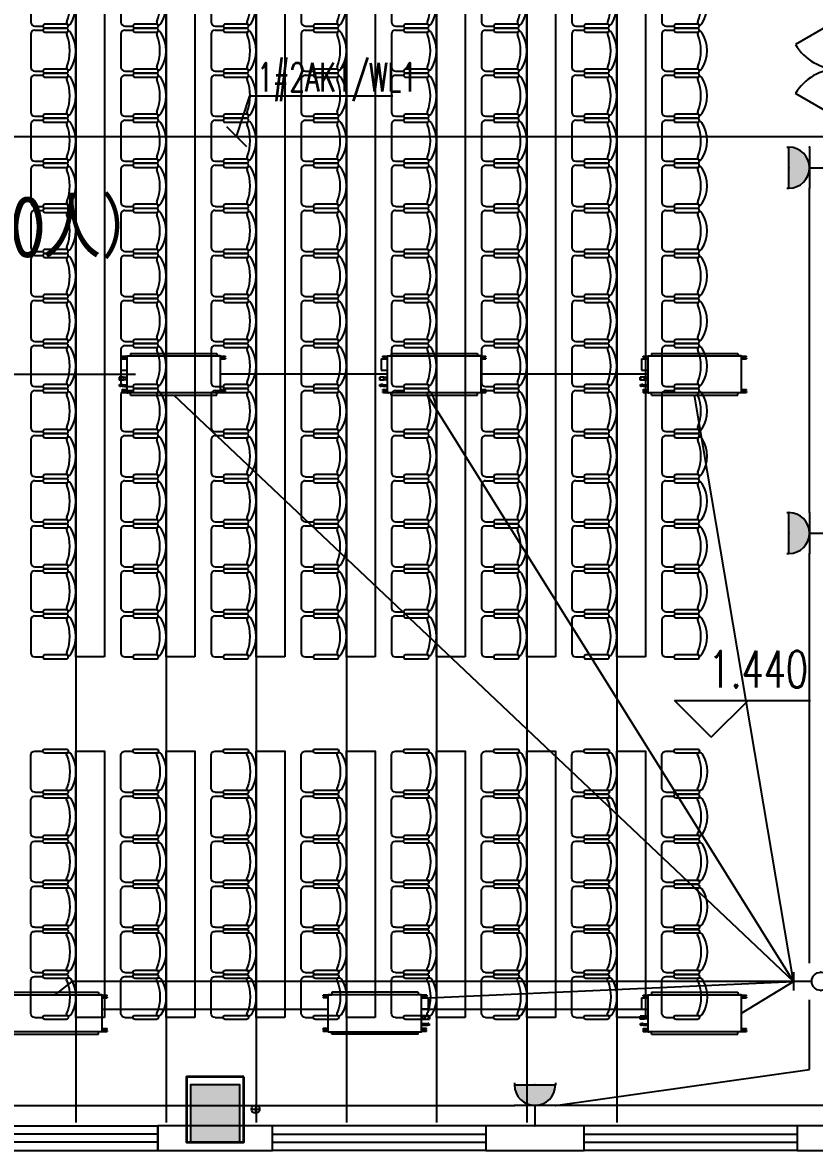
# Model space of a CAD drawing. Extents: x 0 to 302064749, y -59725395 to 1524223.
# Drawn here: x 2081380 to 2091040, y 1451574 to 1465342 of the extents above; entities that cross this region are included whole.
import ezdxf
from ezdxf.enums import TextEntityAlignment as Align

# ---------------------------------------------------------------- set-up
doc = ezdxf.new("R2010")
doc.units = 0
doc.header["$LTSCALE"] = 1000
for name, color, linetype in [('0-FJPG', 3, 'Continuous'), ('0-底图', 7, 'Continuous'), ('COLU', 7, 'Continuous'), ('COLU_HATCH', 251, 'Continuous'), ('DIM-照明', 3, 'Continuous'), ('DIM_ELEV', 3, 'Continuous'), ('DOOR_FIRE', 4, 'Continuous'), ('EQUIP-插座', 3, 'Continuous'), ('EQUIP-照明', 3, 'Continuous'), ('M-VRF-EQ', 100, 'Continuous'), ('PUB_TEXT', 7, 'Continuous'), ('STAIR', 2, 'Continuous'), ('TEXT', 7, 'Continuous'), ('WALL', 2, 'Continuous'), ('WINDOW', 4, 'Continuous'), ('WIRE-照明', 6, 'Continuous'), ('家具', 8, 'Continuous'), ('排水', 153, 'Continuous')]:
    doc.layers.add(name, color=color, linetype=linetype)
doc.layers.add('砼柱', color=2, linetype='Continuous', lineweight=35)
doc.styles.add('_TCH_DIM', font='SIMPLEX', dxfattribs={"width": 0.8, "height": 5, "bigfont": 'HZTXT'})
doc.styles.add('_TEL_DIM', font='simplex.shx', dxfattribs={"width": 0.8, "height": 3.5, "bigfont": 'gbcbig.shx'})
doc.styles.get("Standard").update_dxf_attribs({"font": 'geniso.shx', "bigfont": 'hztxt.shx'})

# ---------------------------------------------------------------- blocks, each defined once
blk = doc.blocks.new('MDV-D71T2')
at = {"extrusion": (0, 0, -1)}
for p, q in [((2794522, 2676021), (2794462, 2676021)), ((2794462, 2676009), (2794462, 2676021)), ((2794462, 2676016), (2794466, 2676016)), ((2794502, 2676009), (2794462, 2676009)), ((2794502, 2675997), (2794462, 2675997)), ((2794462, 2675997), (2794462, 2675986)), ((2794462, 2675991), (2794466, 2675991)), ((2794522, 2675986), (2794462, 2675986)), ((2794466, 2676009), (2794466, 2676021)), ((2794466, 2675997), (2794466, 2675986)), ((2794522, 2675576), (2794522, 2676022)), ((2795660, 2676024), (2794524, 2676024)), ((2794526, 2676024), (2794567, 2676024)), ((2794526, 2676024), (2794537, 2676024)), ((2795660, 2676024), (2794527, 2676024)), ((2795620, 2676055), (2794567, 2676055)), ((2795620, 2676055), (2795620, 2676025)), ((2795662, 2675576), (2795662, 2676022)), ((2795723, 2675986), (2795662, 2675986)), ((2795724, 2676021), (2795664, 2676021)), ((2795724, 2676009), (2795684, 2676009)), ((2795724, 2675997), (2795684, 2675997)), ((2795721, 2676009), (2795721, 2676021)), ((2795724, 2676016), (2795721, 2676016)), ((2795721, 2675997), (2795721, 2675986)), ((2795724, 2675991), (2795721, 2675991)), ((2795724, 2676021), (2795724, 2676009)), ((2795724, 2675997), (2795724, 2675986)), ((2795741, 2675986), (2795741, 2675850)), ((2795662, 2675758), (2795671, 2675758)), ((2795662, 2675732), (2795671, 2675732)), ((2795671, 2675731), (2795671, 2675759)), ((2795671, 2675759), (2795704, 2675759)), ((2795671, 2675731), (2795704, 2675731)), ((2795707, 2675726), (2795707, 2675764)), ((2795707, 2675764), (2795755, 2675764)), ((2795707, 2675726), (2795755, 2675726)), ((2795755, 2675726), (2795755, 2675764)), ((2795755, 2675764), (2795755, 2675726)), ((2795755, 2675764), (2795757, 2675764)), ((2795755, 2675764), (2795755, 2675764)), ((2795757, 2675726), (2795757, 2675764)), ((2795757, 2675764), (2795758, 2675764)), ((2795758, 2675764), (2795758, 2675726)), ((2794522, 2675613), (2794462, 2675613)), ((2794462, 2675602), (2794462, 2675613)), ((2794462, 2675608), (2794466, 2675608)), ((2794502, 2675602), (2794462, 2675602)), ((2794502, 2675590), (2794462, 2675590)), ((2794462, 2675590), (2794462, 2675578)), ((2794462, 2675583), (2794466, 2675583)), ((2794522, 2675578), (2794462, 2675578)), ((2794466, 2675602), (2794466, 2675613)), ((2794466, 2675590), (2794466, 2675578)), ((2794524, 2675574), (2795660, 2675574)), ((2794526, 2675574), (2794537, 2675574)), ((2794526, 2675574), (2794567, 2675574)), ((2795619, 2675574), (2795661, 2675574)), ((2795620, 2675544), (2795620, 2675574)), ((2795661, 2675574), (2795650, 2675574)), ((2795722, 2675671), (2795662, 2675671)), ((2795722, 2675655), (2795662, 2675655)), ((2795722, 2675613), (2795662, 2675613)), ((2795722, 2675578), (2795662, 2675578)), ((2795722, 2675602), (2795682, 2675602)), ((2795722, 2675590), (2795682, 2675590)), ((2795719, 2675602), (2795719, 2675613)), ((2795722, 2675608), (2795719, 2675608)), ((2795719, 2675590), (2795719, 2675578)), ((2795722, 2675583), (2795719, 2675583)), ((2795722, 2675671), (2795722, 2675655)), ((2795722, 2675602), (2795722, 2675613)), ((2795722, 2675578), (2795722, 2675590)), ((2795728, 2675673), (2795728, 2675654)), ((2795728, 2675673), (2795739, 2675673)), ((2795728, 2675670), (2795739, 2675670)), ((2795728, 2675660), (2795739, 2675660)), ((2795728, 2675654), (2795739, 2675654)), ((2795739, 2675673), (2795739, 2675654)), ((2795739, 2675669), (2795741, 2675669)), ((2795739, 2675658), (2795741, 2675658)), ((2795741, 2675672), (2795741, 2675671)), ((2795741, 2675655), (2795741, 2675671)), ((2795741, 2675654), (2795741, 2675655)), ((2795750, 2675673), (2795742, 2675673)), ((2795750, 2675670), (2795742, 2675670)), ((2795750, 2675660), (2795742, 2675660)), ((2795750, 2675654), (2795742, 2675654)), ((2795752, 2675671), (2795751, 2675672)), ((2795752, 2675655), (2795751, 2675654)), ((2795752, 2675655), (2795752, 2675671)), ((2795752, 2675671), (2795756, 2675669)), ((2795752, 2675655), (2795756, 2675657)), ((2795756, 2675669), (2795756, 2675657)), ((2795620, 2675544), (2794567, 2675544))]:
    blk.add_line(p, q, dxfattribs=at)
for p, q in [((2794567, 2676055), (2794567, 2676024)), ((2795741, 2675986), (2795663, 2675986)), ((2795741, 2675850), (2795662, 2675850)), ((2795662, 2675732), (2795671, 2675732)), ((2795707, 2675764), (2795704, 2675759)), ((2795707, 2675726), (2795704, 2675731)), ((2795755, 2675726), (2795757, 2675726)), ((2795755, 2675726), (2795755, 2675726)), ((2795757, 2675726), (2795758, 2675726)), ((2795758, 2675745), (2795768, 2675745)), ((2794567, 2675544), (2794567, 2675574)), ((2795662, 2675655), (2795722, 2675655)), ((2795722, 2675671), (2795728, 2675673)), ((2795722, 2675655), (2795728, 2675654)), ((2795728, 2675655), (2795738, 2675655)), ((2795757, 2675663), (2795767, 2675663))]:
    blk.add_line(p, q)
for centre, radius, start, end in [((-2794502, 2676003), 6, 90, 270), ((-2795684, 2676003), 6, 270, 90), ((-2794502, 2675596), 6, 90, 270), ((-2795682, 2675596), 6, 270, 90), ((-2795751, 2675663), 6.25, 136.121, 223.879)]:
    blk.add_arc(centre, radius, start, end, dxfattribs=at)
for centre, start, end in [((2794524, 2676022), 90, 180), ((2794524, 2676022), 90, 180), ((2795660, 2676022), 0, 90), ((2794524, 2675576), 180, 270), ((2795660, 2675576), 270, 0)]:
    blk.add_arc(centre, 2, start, end)
for points, knots in [([(2795741, 2675672), (2795741, 2675672), (2795741, 2675672), (2795741, 2675672), (2795741, 2675672), (2795741, 2675672), (2795742, 2675672), (2795742, 2675672), (2795742, 2675672), (2795742, 2675672), (2795742, 2675672), (2795742, 2675672), (2795742, 2675673), (2795742, 2675673), (2795742, 2675673), (2795742, 2675673), (2795742, 2675673), (2795742, 2675673), (2795742, 2675673), (2795742, 2675673), (2795742, 2675673), (2795742, 2675673), (2795742, 2675673), (2795742, 2675673), (2795742, 2675673)], [0, 0, 0, 0, 1, 1, 1, 2, 2, 2, 3, 3, 3, 4, 4, 4, 5, 5, 5, 6, 6, 6, 7, 7, 7, 8, 8, 8, 8]), ([(2795742, 2675670), (2795742, 2675670), (2795742, 2675670), (2795742, 2675670), (2795742, 2675670), (2795742, 2675670), (2795742, 2675670), (2795742, 2675670), (2795742, 2675670), (2795742, 2675670), (2795742, 2675670), (2795742, 2675670), (2795742, 2675670), (2795742, 2675670), (2795742, 2675670), (2795742, 2675670), (2795742, 2675670), (2795741, 2675670), (2795741, 2675670), (2795741, 2675670), (2795741, 2675670), (2795741, 2675670), (2795741, 2675670), (2795741, 2675670), (2795741, 2675670), (2795741, 2675670), (2795741, 2675670), (2795741, 2675670), (2795741, 2675670), (2795741, 2675670), (2795741, 2675670), (2795741, 2675670), (2795741, 2675670), (2795741, 2675670), (2795741, 2675671), (2795741, 2675671), (2795741, 2675671), (2795741, 2675671), (2795741, 2675671), (2795741, 2675671), (2795741, 2675671), (2795741, 2675671), (2795741, 2675671), (2795741, 2675671), (2795741, 2675671), (2795741, 2675671), (2795741, 2675671), (2795741, 2675671), (2795741, 2675671), (2795741, 2675671), (2795741, 2675671), (2795741, 2675671), (2795741, 2675671), (2795741, 2675671), (2795741, 2675671), (2795741, 2675671), (2795741, 2675671), (2795741, 2675671), (2795741, 2675671), (2795741, 2675671), (2795741, 2675671), (2795741, 2675671), (2795741, 2675671), (2795741, 2675671), (2795741, 2675671), (2795741, 2675671), (2795741, 2675671), (2795741, 2675671), (2795741, 2675671), (2795741, 2675671), (2795741, 2675671), (2795741, 2675671), (2795741, 2675672), (2795741, 2675672), (2795741, 2675672), (2795741, 2675672), (2795741, 2675672), (2795741, 2675672), (2795741, 2675672), (2795741, 2675672), (2795741, 2675672), (2795741, 2675672), (2795741, 2675672), (2795741, 2675672), (2795741, 2675672), (2795741, 2675672), (2795741, 2675672), (2795741, 2675672), (2795741, 2675672), (2795741, 2675672), (2795741, 2675672), (2795741, 2675672), (2795741, 2675672), (2795741, 2675672), (2795741, 2675672), (2795741, 2675672), (2795741, 2675672), (2795741, 2675672), (2795741, 2675672), (2795741, 2675672), (2795741, 2675672), (2795741, 2675672), (2795741, 2675672), (2795741, 2675672), (2795741, 2675672), (2795741, 2675672), (2795741, 2675672), (2795741, 2675672), (2795741, 2675672)], [0, 0, 0, 0, 1, 1, 1, 2, 2, 2, 3, 3, 3, 4, 4, 4, 5, 5, 5, 6, 6, 6, 7, 7, 7, 8, 8, 8, 9, 9, 9, 10, 10, 10, 11, 11, 11, 12, 12, 12, 13, 13, 13, 14, 14, 14, 15, 15, 15, 16, 16, 16, 17, 17, 17, 18, 18, 18, 19, 19, 19, 20, 20, 20, 21, 21, 21, 22, 22, 22, 23, 23, 23, 24, 24, 24, 25, 25, 25, 26, 26, 26, 27, 27, 27, 28, 28, 28, 29, 29, 29, 30, 30, 30, 31, 31, 31, 32, 32, 32, 33, 33, 33, 34, 34, 34, 35, 35, 35, 36, 36, 36, 36]), ([(2795742, 2675660), (2795742, 2675660), (2795742, 2675660), (2795742, 2675660), (2795742, 2675660), (2795742, 2675660), (2795742, 2675660), (2795742, 2675660), (2795742, 2675661), (2795742, 2675661), (2795742, 2675661), (2795742, 2675661), (2795742, 2675661), (2795742, 2675661), (2795742, 2675661), (2795742, 2675661), (2795742, 2675661), (2795741, 2675661), (2795741, 2675661), (2795741, 2675661), (2795741, 2675662), (2795741, 2675662), (2795741, 2675662), (2795741, 2675662), (2795741, 2675662), (2795741, 2675662), (2795741, 2675662), (2795741, 2675662), (2795741, 2675662), (2795741, 2675662), (2795741, 2675662), (2795741, 2675662), (2795741, 2675663), (2795741, 2675663), (2795741, 2675663), (2795741, 2675663), (2795741, 2675663), (2795741, 2675663), (2795741, 2675663), (2795741, 2675663), (2795741, 2675663), (2795741, 2675663), (2795741, 2675663), (2795741, 2675663), (2795741, 2675663), (2795741, 2675664), (2795741, 2675664), (2795741, 2675664), (2795741, 2675664), (2795741, 2675664), (2795741, 2675664), (2795741, 2675664), (2795741, 2675664), (2795741, 2675664), (2795741, 2675664), (2795741, 2675664), (2795741, 2675664), (2795741, 2675664), (2795741, 2675665), (2795741, 2675665), (2795741, 2675665), (2795741, 2675665), (2795741, 2675665), (2795741, 2675665), (2795741, 2675665), (2795741, 2675665), (2795741, 2675665), (2795741, 2675665), (2795741, 2675665), (2795741, 2675665), (2795741, 2675665), (2795741, 2675666), (2795741, 2675666), (2795741, 2675666), (2795741, 2675666), (2795741, 2675666), (2795741, 2675666), (2795741, 2675666), (2795741, 2675666), (2795741, 2675666), (2795741, 2675666), (2795741, 2675666), (2795741, 2675666), (2795741, 2675666), (2795741, 2675667), (2795741, 2675667), (2795741, 2675667), (2795741, 2675667), (2795741, 2675667), (2795741, 2675667), (2795741, 2675667), (2795741, 2675667), (2795741, 2675667), (2795741, 2675667), (2795741, 2675667), (2795741, 2675667), (2795741, 2675667), (2795741, 2675668), (2795741, 2675668), (2795741, 2675668), (2795741, 2675668), (2795741, 2675668), (2795741, 2675668), (2795741, 2675668), (2795742, 2675668), (2795742, 2675668), (2795742, 2675668), (2795742, 2675668), (2795742, 2675668), (2795742, 2675669), (2795742, 2675669), (2795742, 2675669), (2795742, 2675669), (2795742, 2675669), (2795742, 2675669), (2795742, 2675669), (2795742, 2675669), (2795742, 2675669), (2795742, 2675669), (2795742, 2675669), (2795742, 2675670)], [0, 0, 0, 0, 1, 1, 1, 2, 2, 2, 3, 3, 3, 4, 4, 4, 5, 5, 5, 6, 6, 6, 7, 7, 7, 8, 8, 8, 9, 9, 9, 10, 10, 10, 11, 11, 11, 12, 12, 12, 13, 13, 13, 14, 14, 14, 15, 15, 15, 16, 16, 16, 17, 17, 17, 18, 18, 18, 19, 19, 19, 20, 20, 20, 21, 21, 21, 22, 22, 22, 23, 23, 23, 24, 24, 24, 25, 25, 25, 26, 26, 26, 27, 27, 27, 28, 28, 28, 29, 29, 29, 30, 30, 30, 31, 31, 31, 32, 32, 32, 33, 33, 33, 34, 34, 34, 35, 35, 35, 36, 36, 36, 37, 37, 37, 38, 38, 38, 39, 39, 39, 40, 40, 40, 40]), ([(2795742, 2675654), (2795742, 2675654), (2795742, 2675654), (2795742, 2675654), (2795742, 2675654), (2795742, 2675654), (2795742, 2675654), (2795742, 2675654), (2795742, 2675654), (2795742, 2675654), (2795742, 2675654), (2795742, 2675654), (2795742, 2675654), (2795742, 2675654), (2795742, 2675654), (2795742, 2675654), (2795742, 2675654), (2795741, 2675655), (2795741, 2675655), (2795741, 2675655), (2795741, 2675655), (2795741, 2675655), (2795741, 2675655), (2795741, 2675655), (2795741, 2675655), (2795741, 2675655), (2795741, 2675655), (2795741, 2675655), (2795741, 2675655), (2795741, 2675655), (2795741, 2675655), (2795741, 2675655), (2795741, 2675655), (2795741, 2675655), (2795741, 2675655), (2795741, 2675655), (2795741, 2675656), (2795741, 2675656), (2795741, 2675656), (2795741, 2675656), (2795741, 2675656), (2795741, 2675656), (2795741, 2675656), (2795741, 2675656), (2795741, 2675656), (2795741, 2675656), (2795741, 2675656), (2795741, 2675656), (2795741, 2675656), (2795741, 2675656), (2795741, 2675656), (2795741, 2675656), (2795741, 2675656), (2795741, 2675656), (2795741, 2675656), (2795741, 2675656), (2795741, 2675657), (2795741, 2675657), (2795741, 2675657), (2795741, 2675657), (2795741, 2675657), (2795741, 2675657), (2795741, 2675657), (2795741, 2675657), (2795741, 2675657), (2795741, 2675657), (2795741, 2675657), (2795741, 2675657), (2795741, 2675657), (2795741, 2675657), (2795741, 2675657), (2795741, 2675657), (2795741, 2675657), (2795741, 2675657), (2795741, 2675657), (2795741, 2675657), (2795741, 2675658), (2795741, 2675658), (2795741, 2675658), (2795741, 2675658), (2795741, 2675658), (2795741, 2675658), (2795741, 2675658), (2795741, 2675658), (2795741, 2675658), (2795741, 2675658), (2795741, 2675658), (2795741, 2675658), (2795741, 2675658), (2795741, 2675658), (2795741, 2675658), (2795741, 2675658), (2795741, 2675658), (2795741, 2675658), (2795741, 2675658), (2795741, 2675658), (2795741, 2675659), (2795741, 2675659), (2795741, 2675659), (2795741, 2675659), (2795741, 2675659), (2795741, 2675659), (2795741, 2675659), (2795741, 2675659), (2795742, 2675659), (2795742, 2675659), (2795742, 2675659), (2795742, 2675659), (2795742, 2675659), (2795742, 2675659), (2795742, 2675659), (2795742, 2675659), (2795742, 2675659), (2795742, 2675659), (2795742, 2675660), (2795742, 2675660), (2795742, 2675660), (2795742, 2675660), (2795742, 2675660), (2795742, 2675660), (2795742, 2675660)], [0, 0, 0, 0, 1, 1, 1, 2, 2, 2, 3, 3, 3, 4, 4, 4, 5, 5, 5, 6, 6, 6, 7, 7, 7, 8, 8, 8, 9, 9, 9, 10, 10, 10, 11, 11, 11, 12, 12, 12, 13, 13, 13, 14, 14, 14, 15, 15, 15, 16, 16, 16, 17, 17, 17, 18, 18, 18, 19, 19, 19, 20, 20, 20, 21, 21, 21, 22, 22, 22, 23, 23, 23, 24, 24, 24, 25, 25, 25, 26, 26, 26, 27, 27, 27, 28, 28, 28, 29, 29, 29, 30, 30, 30, 31, 31, 31, 32, 32, 32, 33, 33, 33, 34, 34, 34, 35, 35, 35, 36, 36, 36, 37, 37, 37, 38, 38, 38, 39, 39, 39, 40, 40, 40, 40]), ([(2795741, 2675654), (2795741, 2675654), (2795741, 2675654), (2795741, 2675654), (2795741, 2675654), (2795741, 2675654), (2795742, 2675654), (2795742, 2675654), (2795742, 2675654), (2795742, 2675654), (2795742, 2675654), (2795742, 2675654), (2795742, 2675654), (2795742, 2675654), (2795742, 2675654), (2795742, 2675654), (2795742, 2675654), (2795742, 2675654), (2795742, 2675654), (2795742, 2675654), (2795742, 2675654), (2795742, 2675654), (2795742, 2675654), (2795742, 2675654), (2795742, 2675654)], [0, 0, 0, 0, 1, 1, 1, 2, 2, 2, 3, 3, 3, 4, 4, 4, 5, 5, 5, 6, 6, 6, 7, 7, 7, 8, 8, 8, 8]), ([(2795751, 2675672), (2795751, 2675672), (2795751, 2675672), (2795751, 2675672), (2795751, 2675672), (2795751, 2675672), (2795751, 2675672), (2795751, 2675672), (2795751, 2675672), (2795751, 2675672), (2795751, 2675672), (2795751, 2675672), (2795750, 2675673), (2795750, 2675673), (2795750, 2675673), (2795750, 2675673), (2795750, 2675673), (2795750, 2675673), (2795750, 2675673), (2795750, 2675673), (2795750, 2675673), (2795750, 2675673), (2795750, 2675673), (2795750, 2675673), (2795750, 2675673)], [0, 0, 0, 0, 1, 1, 1, 2, 2, 2, 3, 3, 3, 4, 4, 4, 5, 5, 5, 6, 6, 6, 7, 7, 7, 8, 8, 8, 8]), ([(2795750, 2675670), (2795750, 2675670), (2795750, 2675670), (2795750, 2675670), (2795750, 2675670), (2795750, 2675670), (2795750, 2675670), (2795750, 2675670), (2795750, 2675670), (2795750, 2675670), (2795750, 2675670), (2795750, 2675670), (2795750, 2675670), (2795751, 2675670), (2795751, 2675670), (2795751, 2675670), (2795751, 2675670), (2795751, 2675670), (2795751, 2675670), (2795751, 2675670), (2795751, 2675670), (2795751, 2675670), (2795751, 2675670), (2795751, 2675670), (2795751, 2675670), (2795751, 2675670), (2795751, 2675670), (2795751, 2675670), (2795751, 2675670), (2795751, 2675670), (2795751, 2675670), (2795751, 2675670), (2795751, 2675670), (2795751, 2675670), (2795751, 2675671), (2795751, 2675671), (2795751, 2675671), (2795751, 2675671), (2795751, 2675671), (2795751, 2675671), (2795751, 2675671), (2795751, 2675671), (2795751, 2675671), (2795751, 2675671), (2795751, 2675671), (2795751, 2675671), (2795751, 2675671), (2795751, 2675671), (2795751, 2675671), (2795751, 2675671), (2795751, 2675671), (2795751, 2675671), (2795751, 2675671), (2795751, 2675671), (2795751, 2675671), (2795751, 2675671), (2795751, 2675671), (2795751, 2675671), (2795751, 2675671), (2795751, 2675671), (2795751, 2675671), (2795751, 2675671), (2795751, 2675671), (2795751, 2675671), (2795751, 2675671), (2795751, 2675671), (2795751, 2675671), (2795751, 2675671), (2795751, 2675671), (2795751, 2675671), (2795751, 2675671), (2795751, 2675671), (2795751, 2675672), (2795751, 2675672), (2795751, 2675672), (2795751, 2675672), (2795751, 2675672), (2795751, 2675672), (2795751, 2675672), (2795751, 2675672), (2795751, 2675672), (2795751, 2675672), (2795751, 2675672), (2795751, 2675672), (2795751, 2675672), (2795751, 2675672), (2795751, 2675672), (2795751, 2675672), (2795751, 2675672), (2795751, 2675672), (2795751, 2675672), (2795751, 2675672), (2795751, 2675672), (2795751, 2675672), (2795751, 2675672), (2795751, 2675672), (2795751, 2675672), (2795751, 2675672), (2795751, 2675672), (2795751, 2675672), (2795751, 2675672), (2795751, 2675672), (2795751, 2675672), (2795751, 2675672), (2795751, 2675672), (2795751, 2675672), (2795751, 2675672), (2795751, 2675672), (2795751, 2675672)], [0, 0, 0, 0, 1, 1, 1, 2, 2, 2, 3, 3, 3, 4, 4, 4, 5, 5, 5, 6, 6, 6, 7, 7, 7, 8, 8, 8, 9, 9, 9, 10, 10, 10, 11, 11, 11, 12, 12, 12, 13, 13, 13, 14, 14, 14, 15, 15, 15, 16, 16, 16, 17, 17, 17, 18, 18, 18, 19, 19, 19, 20, 20, 20, 21, 21, 21, 22, 22, 22, 23, 23, 23, 24, 24, 24, 25, 25, 25, 26, 26, 26, 27, 27, 27, 28, 28, 28, 29, 29, 29, 30, 30, 30, 31, 31, 31, 32, 32, 32, 33, 33, 33, 34, 34, 34, 35, 35, 35, 36, 36, 36, 36]), ([(2795750, 2675660), (2795750, 2675660), (2795750, 2675660), (2795750, 2675660), (2795750, 2675660), (2795750, 2675660), (2795750, 2675660), (2795750, 2675660), (2795750, 2675661), (2795750, 2675661), (2795750, 2675661), (2795750, 2675661), (2795750, 2675661), (2795751, 2675661), (2795751, 2675661), (2795751, 2675661), (2795751, 2675661), (2795751, 2675661), (2795751, 2675661), (2795751, 2675661), (2795751, 2675662), (2795751, 2675662), (2795751, 2675662), (2795751, 2675662), (2795751, 2675662), (2795751, 2675662), (2795751, 2675662), (2795751, 2675662), (2795751, 2675662), (2795751, 2675662), (2795751, 2675662), (2795751, 2675662), (2795751, 2675663), (2795751, 2675663), (2795751, 2675663), (2795751, 2675663), (2795751, 2675663), (2795751, 2675663), (2795751, 2675663), (2795751, 2675663), (2795751, 2675663), (2795751, 2675663), (2795751, 2675663), (2795751, 2675663), (2795751, 2675663), (2795751, 2675664), (2795751, 2675664), (2795751, 2675664), (2795751, 2675664), (2795751, 2675664), (2795751, 2675664), (2795751, 2675664), (2795751, 2675664), (2795751, 2675664), (2795751, 2675664), (2795751, 2675664), (2795751, 2675664), (2795751, 2675664), (2795751, 2675665), (2795751, 2675665), (2795751, 2675665), (2795751, 2675665), (2795751, 2675665), (2795751, 2675665), (2795751, 2675665), (2795751, 2675665), (2795751, 2675665), (2795751, 2675665), (2795751, 2675665), (2795751, 2675665), (2795751, 2675665), (2795751, 2675666), (2795751, 2675666), (2795751, 2675666), (2795751, 2675666), (2795751, 2675666), (2795751, 2675666), (2795751, 2675666), (2795751, 2675666), (2795751, 2675666), (2795751, 2675666), (2795751, 2675666), (2795751, 2675666), (2795751, 2675666), (2795751, 2675667), (2795751, 2675667), (2795751, 2675667), (2795751, 2675667), (2795751, 2675667), (2795751, 2675667), (2795751, 2675667), (2795751, 2675667), (2795751, 2675667), (2795751, 2675667), (2795751, 2675667), (2795751, 2675667), (2795751, 2675667), (2795751, 2675668), (2795751, 2675668), (2795751, 2675668), (2795751, 2675668), (2795751, 2675668), (2795751, 2675668), (2795751, 2675668), (2795751, 2675668), (2795751, 2675668), (2795751, 2675668), (2795751, 2675668), (2795750, 2675668), (2795750, 2675669), (2795750, 2675669), (2795750, 2675669), (2795750, 2675669), (2795750, 2675669), (2795750, 2675669), (2795750, 2675669), (2795750, 2675669), (2795750, 2675669), (2795750, 2675669), (2795750, 2675669), (2795750, 2675670)], [0, 0, 0, 0, 1, 1, 1, 2, 2, 2, 3, 3, 3, 4, 4, 4, 5, 5, 5, 6, 6, 6, 7, 7, 7, 8, 8, 8, 9, 9, 9, 10, 10, 10, 11, 11, 11, 12, 12, 12, 13, 13, 13, 14, 14, 14, 15, 15, 15, 16, 16, 16, 17, 17, 17, 18, 18, 18, 19, 19, 19, 20, 20, 20, 21, 21, 21, 22, 22, 22, 23, 23, 23, 24, 24, 24, 25, 25, 25, 26, 26, 26, 27, 27, 27, 28, 28, 28, 29, 29, 29, 30, 30, 30, 31, 31, 31, 32, 32, 32, 33, 33, 33, 34, 34, 34, 35, 35, 35, 36, 36, 36, 37, 37, 37, 38, 38, 38, 39, 39, 39, 40, 40, 40, 40]), ([(2795750, 2675654), (2795750, 2675654), (2795750, 2675654), (2795750, 2675654), (2795750, 2675654), (2795750, 2675654), (2795750, 2675654), (2795750, 2675654), (2795750, 2675654), (2795750, 2675654), (2795750, 2675654), (2795750, 2675654), (2795750, 2675654), (2795751, 2675654), (2795751, 2675654), (2795751, 2675654), (2795751, 2675654), (2795751, 2675655), (2795751, 2675655), (2795751, 2675655), (2795751, 2675655), (2795751, 2675655), (2795751, 2675655), (2795751, 2675655), (2795751, 2675655), (2795751, 2675655), (2795751, 2675655), (2795751, 2675655), (2795751, 2675655), (2795751, 2675655), (2795751, 2675655), (2795751, 2675655), (2795751, 2675655), (2795751, 2675655), (2795751, 2675655), (2795751, 2675655), (2795751, 2675656), (2795751, 2675656), (2795751, 2675656), (2795751, 2675656), (2795751, 2675656), (2795751, 2675656), (2795751, 2675656), (2795751, 2675656), (2795751, 2675656), (2795751, 2675656), (2795751, 2675656), (2795751, 2675656), (2795751, 2675656), (2795751, 2675656), (2795751, 2675656), (2795751, 2675656), (2795751, 2675656), (2795751, 2675656), (2795751, 2675656), (2795751, 2675656), (2795751, 2675657), (2795751, 2675657), (2795751, 2675657), (2795751, 2675657), (2795751, 2675657), (2795751, 2675657), (2795751, 2675657), (2795751, 2675657), (2795751, 2675657), (2795751, 2675657), (2795751, 2675657), (2795751, 2675657), (2795751, 2675657), (2795751, 2675657), (2795751, 2675657), (2795751, 2675657), (2795751, 2675657), (2795751, 2675657), (2795751, 2675657), (2795751, 2675657), (2795751, 2675658), (2795751, 2675658), (2795751, 2675658), (2795751, 2675658), (2795751, 2675658), (2795751, 2675658), (2795751, 2675658), (2795751, 2675658), (2795751, 2675658), (2795751, 2675658), (2795751, 2675658), (2795751, 2675658), (2795751, 2675658), (2795751, 2675658), (2795751, 2675658), (2795751, 2675658), (2795751, 2675658), (2795751, 2675658), (2795751, 2675658), (2795751, 2675658), (2795751, 2675659), (2795751, 2675659), (2795751, 2675659), (2795751, 2675659), (2795751, 2675659), (2795751, 2675659), (2795751, 2675659), (2795751, 2675659), (2795751, 2675659), (2795751, 2675659), (2795751, 2675659), (2795751, 2675659), (2795750, 2675659), (2795750, 2675659), (2795750, 2675659), (2795750, 2675659), (2795750, 2675659), (2795750, 2675659), (2795750, 2675660), (2795750, 2675660), (2795750, 2675660), (2795750, 2675660), (2795750, 2675660), (2795750, 2675660), (2795750, 2675660)], [0, 0, 0, 0, 1, 1, 1, 2, 2, 2, 3, 3, 3, 4, 4, 4, 5, 5, 5, 6, 6, 6, 7, 7, 7, 8, 8, 8, 9, 9, 9, 10, 10, 10, 11, 11, 11, 12, 12, 12, 13, 13, 13, 14, 14, 14, 15, 15, 15, 16, 16, 16, 17, 17, 17, 18, 18, 18, 19, 19, 19, 20, 20, 20, 21, 21, 21, 22, 22, 22, 23, 23, 23, 24, 24, 24, 25, 25, 25, 26, 26, 26, 27, 27, 27, 28, 28, 28, 29, 29, 29, 30, 30, 30, 31, 31, 31, 32, 32, 32, 33, 33, 33, 34, 34, 34, 35, 35, 35, 36, 36, 36, 37, 37, 37, 38, 38, 38, 39, 39, 39, 40, 40, 40, 40]), ([(2795751, 2675654), (2795751, 2675654), (2795751, 2675654), (2795751, 2675654), (2795751, 2675654), (2795751, 2675654), (2795751, 2675654), (2795751, 2675654), (2795751, 2675654), (2795751, 2675654), (2795751, 2675654), (2795751, 2675654), (2795750, 2675654), (2795750, 2675654), (2795750, 2675654), (2795750, 2675654), (2795750, 2675654), (2795750, 2675654), (2795750, 2675654), (2795750, 2675654), (2795750, 2675654), (2795750, 2675654), (2795750, 2675654), (2795750, 2675654), (2795750, 2675654)], [0, 0, 0, 0, 1, 1, 1, 2, 2, 2, 3, 3, 3, 4, 4, 4, 5, 5, 5, 6, 6, 6, 7, 7, 7, 8, 8, 8, 8])]:
    blk.add_open_spline(points, degree=3, knots=knots)
blk = doc.blocks.new('A$C416B0EB6')
at = {"layer": '0-FJPG'}
blk.add_blockref('MDV-D71T2', (-2794567, -2676055, -8200), dxfattribs=at)
blk = doc.blocks.new('$equip$00002672')
for p, q in [((0.222, 0.889), (-0.222, 0.889)), ((0, 0.444), (0, 0.889))]:
    blk.add_line(p, q)
blk.add_circle((0, 0.222), 0.222)
for p in [(0, 0.889), (-0.222, 0.222), (0, 0), (0.222, 0.222)]:
    blk.add_point(p)
at = {"color": 7, "style": '_TEL_DIM', "flags": 1}
for tag in ['A', 'REMARK']:
    blk.add_attdef(tag, text='', height=0.00002, dxfattribs=at).set_placement((0, 0), align=Align.MIDDLE_CENTER)
blk = doc.blocks.new('$equip$00001237')
for p, q in [((-0.5, 1.05), (-0.5, 1)), ((-0.5, 1), (0.5, 1)), ((0.5, 1.05), (0.5, 1)), ((0.5, 0.5), (-0.5, 0.5)), ((0, 0.5), (0, 0))]:
    blk.add_line(p, q)
blk.add_arc((0, 1), 0.5, 180, 0)
for p in [(0, 1), (-0.5, 0.5), (0.5, 0.5), (0, 0)]:
    blk.add_point(p)
for points in [[(0.433, 0.75), (-0.433, 0.75), (0.5, 1), (-0.5, 1)], [(0.25, 0.567), (-0.25, 0.567), (0.433, 0.75), (-0.433, 0.75)], [(0, 0.5), (0, 0.5), (0.25, 0.567), (-0.25, 0.567)]]:
    blk.add_solid(points)
at = {"flags": 9}
blk.add_attdef('A', (0, 0), '', height=0.00002, dxfattribs=at)
blk = doc.blocks.new('J1')
at = {"layer": '家具', "linetype": 'Continuous'}
for p, q in [((-216, 151), (-216, -222)), ((-171, 196), (-80, 196)), ((184, 219), (-57, 219)), ((-57, 173), (184, 173)), ((184, -245), (-57, -245)), ((-171, -268), (-80, -268)), ((-57, -290), (184, -290))]:
    blk.add_line(p, q, dxfattribs=at)
for centre, radius, start, end in [((-171, 151), 45.4, 90, 180), ((-57, 196), 22.7, 90, 270), ((184, 196), 22.7, 270, 90), ((213, 155), 25.5, 31.8908, 201.2393), ((-278, -36), 502, 338.7607, 21.2393), ((-94, -36), 387, 328.1092, 31.8908), ((-171, -222), 45.4, 180, 270), ((-57, -268), 22.7, 90, 270), ((184, -268), 22.7, 270, 90), ((213, -227), 25.5, 158.7607, 328.1092)]:
    blk.add_arc(centre, radius, start, end, dxfattribs=at)
blk = doc.blocks.new('ng')
at = {"layer": '排水'}
for p, q in [((345991, 781358), (346091, 781358)), ((346041, 781408), (346041, 781308))]:
    blk.add_line(p, q, dxfattribs=at)
blk.add_circle((346041, 781358), 50, dxfattribs=at)
blk = doc.blocks.new('1111')
at = {"layer": 'COLU_HATCH'}
h = blk.add_hatch(color=256, dxfattribs=at)
h.dxf.hatch_style = 1
h.paths.add_polyline_path([(1121992, 1061091), (1121992, 1061791), (1121392, 1061791), (1121392, 1061091)])
at = {"layer": 'COLU'}
blk.add_lwpolyline([(1121992, 1061091), (1121992, 1061791), (1121392, 1061791), (1121392, 1061091)], close=True, dxfattribs=at)
blk = doc.blocks.new('rtyu')
at = {"layer": '砼柱', "lineweight": 35}
blk.add_lwpolyline([(2844158, 677540), (2843458, 677540), (2843458, 676740), (2844158, 676740)], close=True, dxfattribs=at)
blk.add_lwpolyline([(2844158, 677540), (2843458, 677540), (2843458, 676740), (2844158, 676740)], close=True, dxfattribs=at)
blk = doc.blocks.new('A$C6D717843')
at = {"layer": 'TEXT'}
blk.add_blockref('rtyu', (-2821208, -641940), dxfattribs=at)
blk = doc.blocks.new('$DorLib2D$00000231')
at = {"color": 0}
for p, q in [((-0.5, 0), (-0.25, 0.433)), ((0.5, 0), (0.25, 0.433))]:
    blk.add_line(p, q, dxfattribs=at)
for centre, start, end in [((-0.5, 0), 0, 60), ((0.5, 0), 120, 180)]:
    blk.add_arc(centre, 0.5, start, end, dxfattribs=at)
blk = doc.blocks.new('$WINLIB2D$00000001')
at = {"color": 0}
for points in [[(-0.5, 0.5), (-0.5, -0.5)], [(-0.5, 0.5), (0.5, 0.5)], [(0.5, -0.5), (0.5, 0.5)], [(0.5, 0.1667), (-0.5, 0.1667)], [(0.5, -0.1667), (-0.5, -0.1667)], [(-0.5, -0.5), (0.5, -0.5)]]:
    blk.add_lwpolyline(points, dxfattribs=at)
blk = doc.blocks.new('gfhjghj')
at = {"layer": 'DIM_ELEV'}
for p, q in [((1092384.4, -22307.1), (1091934.4, -21857.1)), ((1091934.4, -21857.1), (1093595.4, -21857.1)), ((1092384.4, -22307.1), (1092834.4, -21857.1))]:
    blk.add_line(p, q, dxfattribs=at)
at = {"layer": 'STAIR'}
for p, q in [((1084632.7, -6889.9), (1084632.7, -27009.9)), ((1085732.7, -6889.9), (1085732.7, -27009.9)), ((1086832.7, -6889.9), (1086832.7, -27009.9)), ((1087932.7, -6889.9), (1087932.7, -27009.9)), ((1089032.7, -6889.9), (1089032.7, -27009.9)), ((1090132.7, -6889.9), (1090132.7, -27009.9)), ((1091232.7, -6889.9), (1091232.7, -27009.9))]:
    blk.add_line(p, q, dxfattribs=at)
at = {"layer": 'WALL'}
for p, q in [((1087032.7, -27049.9), (1085632.7, -27049.9)), ((1085632.7, -27049.9), (1085632.7, -27349.9)), ((1087032.7, -27349.9), (1087032.7, -27049.9)), ((1090832.7, -27049.9), (1089632.7, -27049.9)), ((1089632.7, -27049.9), (1089632.7, -27349.9)), ((1090832.7, -27349.9), (1090832.7, -27049.9)), ((1093832.7, -27049.9), (1093432.7, -27049.9)), ((1093432.7, -27049.9), (1093432.7, -27349.9)), ((1085632.7, -27349.9), (1087032.7, -27349.9)), ((1089632.7, -27349.9), (1090832.7, -27349.9)), ((1093432.7, -27349.9), (1093932.7, -27349.9))]:
    blk.add_line(p, q, dxfattribs=at)
at = {"layer": '家具'}
for points in [[(1084982.7, -21325.4), (1084632.7, -21325.4), (1084632.7, -12574.5), (1084982.7, -12574.5)], [(1086082.7, -21325.4), (1085732.7, -21325.4), (1085732.7, -12574.5), (1086082.7, -12574.5)], [(1087182.7, -21325.4), (1086832.7, -21325.4), (1086832.7, -12574.5), (1087182.7, -12574.5)], [(1088282.7, -21325.4), (1087932.7, -21325.4), (1087932.7, -12574.5), (1088282.7, -12574.5)], [(1089382.7, -21325.4), (1089032.7, -21325.4), (1089032.7, -12574.5), (1089382.7, -12574.5)], [(1090482.7, -21325.4), (1090132.7, -21325.4), (1090132.7, -12574.5), (1090482.7, -12574.5)], [(1091582.7, -21325.4), (1091232.7, -21325.4), (1091232.7, -12574.5), (1091582.7, -12574.5)], [(1084982.7, -25725.9), (1084632.7, -25725.9), (1084632.7, -22475.5), (1084982.7, -22475.5)], [(1086082.7, -25725.9), (1085732.7, -25725.9), (1085732.7, -22475.5), (1086082.7, -22475.5)], [(1087182.7, -25725.9), (1086832.7, -25725.9), (1086832.7, -22475.5), (1087182.7, -22475.5)], [(1088282.7, -25725.9), (1087932.7, -25725.9), (1087932.7, -22475.5), (1088282.7, -22475.5)], [(1089382.7, -25725.9), (1089032.7, -25725.9), (1089032.7, -22475.5), (1089382.7, -22475.5)], [(1090482.7, -25725.9), (1090132.7, -25725.9), (1090132.7, -22475.5), (1090482.7, -22475.5)], [(1091582.7, -25725.9), (1091232.7, -25725.9), (1091232.7, -22475.5), (1091582.7, -22475.5)]]:
    blk.add_lwpolyline(points, close=True, dxfattribs=at)
for name, p in [('A$C6D717843', (1063732.7, -62049.9)), ('1111', (-35359.3, -1088341))]:
    blk.add_blockref(name, p)
at = {"layer": 'DOOR_FIRE', "xscale": 1200, "yscale": 1200, "zscale": 200, "rotation": 90}
blk.add_blockref('$DorLib2D$00000231', (1093932.7, -14149.9), dxfattribs=at)
at = {"layer": 'WINDOW', "yscale": 300, "zscale": 300, "rotation": 359.9999999799457}
for p, xscale in [((1084332.7, -27199.9), 2600), ((1088332.7, -27199.9), -2600), ((1092132.7, -27199.9), -2600)]:
    blk.add_blockref('$WINLIB2D$00000001', p, dxfattribs=dict(at, xscale=xscale))
at = {"layer": '家具', "extrusion": (0, 0, -1), "xscale": -1.080000000074506, "yscale": 1.080000000074506, "zscale": -1.080000000074506}
for p in [(-1084316.4, -13336.4), (-1085416.4, -13336.4), (-1086516.4, -13336.4), (-1087616.4, -13336.4), (-1088716.4, -13336.4), (-1089816.4, -13336.4), (-1090916.4, -13336.4), (-1092016.4, -13336.4), (-1084316.4, -13886.4), (-1085416.4, -13886.4), (-1086516.4, -13886.4), (-1087616.4, -13886.4), (-1088716.4, -13886.4), (-1089816.4, -13886.4), (-1090916.4, -13886.4), (-1092016.4, -13886.4), (-1084316.4, -14436.4), (-1085416.4, -14436.4), (-1086516.4, -14436.4), (-1087616.4, -14436.4), (-1088716.4, -14436.4), (-1089816.4, -14436.4), (-1090916.4, -14436.4), (-1092016.4, -14436.4), (-1084316.4, -14986.4), (-1085416.4, -14986.4), (-1086516.4, -14986.4), (-1087616.4, -14986.4), (-1088716.4, -14986.4), (-1089816.4, -14986.4), (-1090916.4, -14986.4), (-1092016.4, -14986.4), (-1084316.4, -15536.4), (-1085416.4, -15536.4), (-1086516.4, -15536.4), (-1087616.4, -15536.4), (-1088716.4, -15536.4), (-1089816.4, -15536.4), (-1090916.4, -15536.4), (-1092016.4, -15536.4), (-1084316.4, -16086.4), (-1085416.4, -16086.4), (-1086516.4, -16086.4), (-1087616.4, -16086.4), (-1088716.4, -16086.4), (-1089816.4, -16086.4), (-1090916.4, -16086.4), (-1092016.4, -16086.4), (-1084316.4, -16636.4), (-1085416.4, -16636.4), (-1086516.4, -16636.4), (-1087616.4, -16636.4), (-1088716.4, -16636.4), (-1089816.4, -16636.4), (-1090916.4, -16636.4), (-1092016.4, -16636.4), (-1084316.4, -17186.4), (-1085416.4, -17186.4), (-1086516.4, -17186.4), (-1087616.4, -17186.4), (-1088716.4, -17186.4), (-1089816.4, -17186.4), (-1090916.4, -17186.4), (-1092016.4, -17186.4), (-1084316.4, -17736.4), (-1085416.4, -17736.4), (-1086516.4, -17736.4), (-1087616.4, -17736.4), (-1088716.4, -17736.4), (-1089816.4, -17736.4), (-1090916.4, -17736.4), (-1092016.4, -17736.4), (-1084316.4, -18286.4), (-1085416.4, -18286.4), (-1086516.4, -18286.4), (-1087616.4, -18286.4), (-1088716.4, -18286.4), (-1089816.4, -18286.4), (-1090916.4, -18286.4), (-1092016.4, -18286.4), (-1084316.4, -18836.4), (-1085416.4, -18836.4), (-1086516.4, -18836.4), (-1087616.4, -18836.4), (-1088716.4, -18836.4), (-1089816.4, -18836.4), (-1090916.4, -18836.4), (-1092016.4, -18836.4), (-1084316.4, -19386.4), (-1085416.4, -19386.4), (-1086516.4, -19386.4), (-1087616.4, -19386.4), (-1088716.4, -19386.4), (-1089816.4, -19386.4), (-1090916.4, -19386.4), (-1092016.4, -19386.4), (-1084316.4, -19936.4), (-1085416.4, -19936.4), (-1086516.4, -19936.4), (-1087616.4, -19936.4), (-1088716.4, -19936.4), (-1089816.4, -19936.4), (-1090916.4, -19936.4), (-1092016.4, -19936.4), (-1084316.4, -20486.4), (-1085416.4, -20486.4), (-1086516.4, -20486.4), (-1087616.4, -20486.4), (-1088716.4, -20486.4), (-1089816.4, -20486.4), (-1090916.4, -20486.4), (-1092016.4, -20486.4), (-1084316.4, -21036.4), (-1085416.4, -21036.4), (-1086516.4, -21036.4), (-1087616.4, -21036.4), (-1088716.4, -21036.4), (-1089816.4, -21036.4), (-1090916.4, -21036.4), (-1092016.4, -21036.4)]:
    blk.add_blockref('J1', p, dxfattribs=at)
at = {"layer": '家具', "extrusion": (0, 0, -1), "xscale": 1.080000000074506, "yscale": 1.080000000074506, "zscale": -1.080000000074506, "rotation": 180}
for p in [(-1084316.4, -22764.5), (-1085416.4, -22764.5), (-1086516.4, -22764.5), (-1087616.4, -22764.5), (-1088716.4, -22764.5), (-1089816.4, -22764.5), (-1090916.4, -22764.5), (-1092016.4, -22764.5), (-1084316.4, -23314.5), (-1085416.4, -23314.5), (-1086516.4, -23314.5), (-1087616.4, -23314.5), (-1088716.4, -23314.5), (-1089816.4, -23314.5), (-1090916.4, -23314.5), (-1092016.4, -23314.5), (-1084316.4, -23864.5), (-1085416.4, -23864.5), (-1086516.4, -23864.5), (-1087616.4, -23864.5), (-1088716.4, -23864.5), (-1089816.4, -23864.5), (-1090916.4, -23864.5), (-1092016.4, -23864.5), (-1084316.4, -24414.5), (-1085416.4, -24414.5), (-1086516.4, -24414.5), (-1087616.4, -24414.5), (-1088716.4, -24414.5), (-1089816.4, -24414.5), (-1090916.4, -24414.5), (-1092016.4, -24414.5), (-1084316.4, -24964.5), (-1085416.4, -24964.5), (-1086516.4, -24964.5), (-1087616.4, -24964.5), (-1088716.4, -24964.5), (-1089816.4, -24964.5), (-1090916.4, -24964.5), (-1092016.4, -24964.5), (-1084316.4, -25514.5), (-1085416.4, -25514.5), (-1086516.4, -25514.5), (-1087616.4, -25514.5), (-1088716.4, -25514.5), (-1089816.4, -25514.5), (-1090916.4, -25514.5), (-1092016.4, -25514.5)]:
    blk.add_blockref('J1', p, dxfattribs=at)
at = {"layer": '排水'}
blk.add_blockref('ng', (740784.1, -808204.1), dxfattribs=at)
at = {"layer": 'PUB_TEXT'}
for s, height, p in [('人）', 723.4, (1084219, -16455.5)), ('400', 750, (1082844, -16455.5))]:
    blk.add_text(s, height=height, dxfattribs=at).set_placement(p)
at = {"layer": 'PUB_TEXT', "style": '_TCH_DIM', "width": 0.705882}
blk.add_text('1.440', height=446.25, dxfattribs=at).set_placement((1092350.4, -21699.6))

msp = doc.modelspace()

# ---------------------------------------------------------------- linework, layer by layer
at = {"layer": 'DIM-照明'}
msp.add_line((2083866, 1464075), (2084113, 1463828), dxfattribs=at)
for points in [[(2083989, 1463952), (2084154, 1464449)], [(2084154, 1464449), (2085897, 1464449)]]:
    msp.add_lwpolyline(points, dxfattribs=at)
at = {"layer": 'WIRE-照明'}
for p, q in [((2079545, 1463952), (2091430, 1463952)), ((2090980, 1459360), (2090980, 1463320)), ((2082758, 1461047), (2080721, 1461047)), ((2085833, 1461048), (2083795, 1461048)), ((2089017, 1461048), (2086980, 1461048)), ((2090785, 1453638), (2083224, 1460793)), ((2090785, 1453638), (2086318, 1460793)), ((2090785, 1453638), (2089579, 1460793)), ((2090980, 1456367), (2090980, 1458860)), ((2090980, 1453861), (2090980, 1456444)), ((2081779, 1453473), (2081986, 1453638)), ((2090785, 1453638), (2081986, 1453638)), ((2086249, 1453434), (2090785, 1453638)), ((2090150, 1453248), (2090785, 1453638)), ((2090980, 1452563), (2090980, 1453414)), ((2082350, 1453298), (2085103, 1453298)), ((2086249, 1453298), (2089002, 1453298)), ((2087880, 1452124), (2090980, 1452563)), ((2080580, 1452124), (2087380, 1452124)), ((2092230, 1452124), (2087880, 1452124))]:
    msp.add_line(p, q, dxfattribs=at)

# ---------------------------------------------------------------- block references
at = {"layer": '0-底图'}
msp.add_blockref('gfhjghj', (997397, 1478924), dxfattribs=at)
at = {"layer": 'EQUIP-插座', "xscale": 500, "yscale": 500, "zscale": 500, "rotation": 90}
for p in [(2091230, 1463570), (2091230, 1459110)]:
    msp.add_blockref('$equip$00001237', p, dxfattribs=at)
at = {"layer": 'EQUIP-插座', "xscale": 500, "yscale": 500, "zscale": 500}
msp.add_blockref('$equip$00001237', (2087630, 1451874), dxfattribs=at)
at = {"layer": 'EQUIP-照明', "xscale": 500, "yscale": 500, "zscale": 500, "rotation": 90}
msp.add_blockref('$equip$00002672', (2091230, 1453638), dxfattribs=at)
at = {"layer": 'M-VRF-EQ', "xscale": -1}
for p in [(2083751, 1461304, 8200), (2086928, 1461304, 8200), (2090106, 1461304, 8200), (2082306, 1453504, 8200), (2090106, 1453504, 8200)]:
    msp.add_blockref('A$C416B0EB6', p, dxfattribs=at)
at = {"layer": 'M-VRF-EQ'}
msp.add_blockref('A$C416B0EB6', (2085153, 1453504, 8200), dxfattribs=at)

# ---------------------------------------------------------------- texts
at = {"layer": 'DIM-照明', "color": 7, "style": '_TEL_DIM', "width": 0.64}
msp.add_text('1#2AK1/WL1', height=350, dxfattribs=at).set_placement((2084242, 1464499))

doc.saveas('drawing.dxf')
